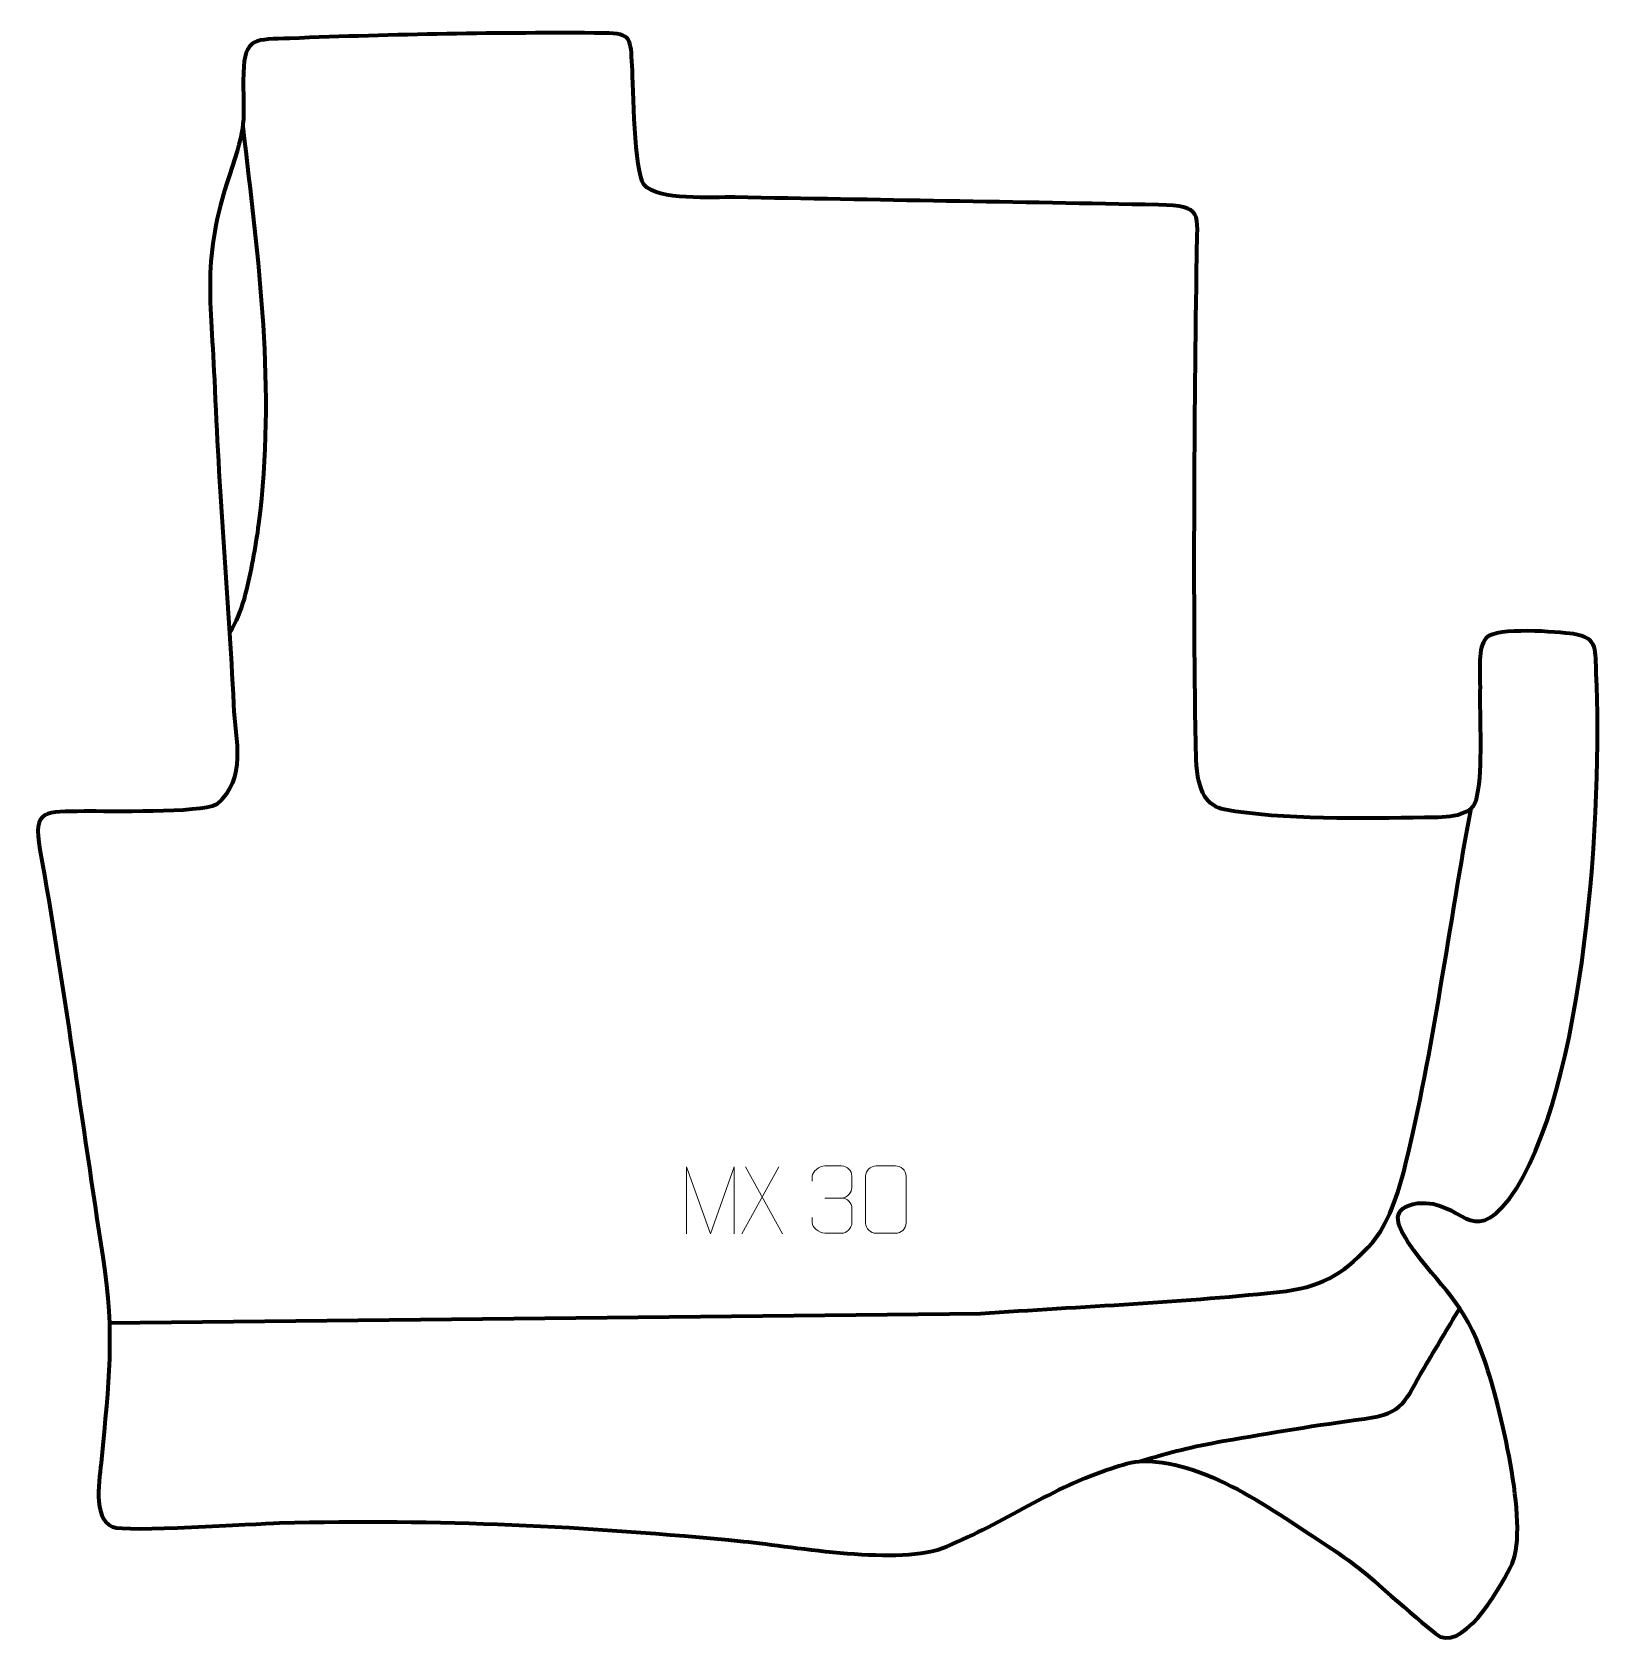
# Model space of a CAD drawing. Header units: millimetres. Extents: x -635 to -52, y 353 to 953.
import ezdxf

# ---------------------------------------------------------------- set-up
doc = ezdxf.new("R2010")
doc.units = ezdxf.units.MM
doc.header["$MEASUREMENT"] = 0
doc.layers.add('layer 2', color=7, linetype='Continuous')
doc.layers.add('layer 3', color=7, linetype='Continuous')

msp = doc.modelspace()

# ---------------------------------------------------------------- linework, layer by layer
at = {"layer": 'layer 2', "color": 142, "lineweight": 158}
for points, knots in [([(-557.1049, 918.0268), (-551.143, 868.6505), (-544.8719, 820.2253), (-551.1923, 770.4768), (-551.1923, 770.4768), (-552.3728, 761.4062), (-554.0305, 752.778), (-556.2535, 743.9061), (-556.2535, 743.9061), (-556.2535, 743.9061), (-556.6058, 742.5776), (-556.6058, 742.5776), (-556.6058, 742.5776), (-557.9976, 737.6705), (-559.4075, 734.3565), (-561.9737, 729.9556)], [0, 0, 0, 0, 0.2, 0.2, 0.2, 0.2, 0.4, 0.4, 0.4, 0.4, 0.6, 0.6, 0.6, 0.6, 1, 1, 1, 1]), ([(-606.6368, 473.7372), (-606.6368, 473.7372), (-283.0836, 477.1239), (-283.0836, 477.1239), (-283.0836, 477.1239), (-245.5633, 479.8083), (-206.7836, 481.3688), (-169.5102, 485.4575), (-169.5102, 485.4575), (-154.9928, 487.5323), (-147.1113, 492.7928), (-137.4398, 503.5693), (-137.4398, 503.5693), (-131.9118, 510.0679), (-127.9849, 520.9383), (-125.0013, 533.0823), (-125.0013, 533.0823), (-115.0781, 573.4745), (-108.6695, 622.9741), (-100.8385, 664.7492)], [0, 0, 0, 0, 0.16666667, 0.16666667, 0.16666667, 0.16666667, 0.33333333, 0.33333333, 0.33333333, 0.33333333, 0.5, 0.5, 0.5, 0.5, 0.66666667, 0.66666667, 0.66666667, 0.66666667, 1, 1, 1, 1]), ([(-223.6324, 422.2585), (-212.1998, 425.702), (-204.4702, 427.7723), (-192.6205, 429.8188), (-192.6205, 429.8188), (-175.0113, 432.8919), (-158.1231, 435.7387), (-140.3758, 438.0754), (-140.3758, 438.0754), (-125.4264, 440.0436), (-125.5152, 444.6587), (-118.2959, 456.836), (-118.2959, 456.836), (-113.9021, 464.2473), (-109.5072, 471.6538), (-105.0465, 479.0252)], [0, 0, 0, 0, 0.2, 0.2, 0.2, 0.2, 0.4, 0.4, 0.4, 0.4, 0.6, 0.6, 0.6, 0.6, 1, 1, 1, 1])]:
    msp.add_open_spline(points, degree=3, knots=knots, dxfattribs=at)
at = {"layer": 'layer 3', "color": 242, "lineweight": 158}
msp.add_open_spline([(-422.8156, 952.728), (-412.3305, 952.6353), (-413.1076, 950.4994), (-412.4185, 940.5251), (-412.4185, 940.5251), (-411.984, 932.818), (-411.6994, 900.9601), (-408.0439, 896.4639), (-408.0439, 896.4639), (-403.0423, 890.3118), (-382.3797, 891.8946), (-374.3461, 891.7397), (-374.3461, 891.7397), (-321.8758, 890.7308), (-269.4009, 890.0032), (-216.9322, 888.9043), (-216.9322, 888.9043), (-200.1586, 888.5502), (-202.5115, 886.144), (-202.7207, 870.1115), (-202.7207, 870.1115), (-203.5252, 808.4738), (-204.1756, 744.7263), (-202.9767, 683.0783), (-202.9767, 683.0783), (-202.2371, 670.0594), (-198.7963, 665.7649), (-192.4639, 664.3325), (-192.4639, 664.3325), (-171.5634, 660.4009), (-139.9591, 661.0323), (-118.1307, 661.3446), (-118.1307, 661.3446), (-112.4809, 661.4254), (-100.9918, 660.8468), (-99.1099, 667.6142), (-99.1099, 667.6142), (-96.3856, 677.4115), (-97.713, 693.9257), (-97.5177, 708.3558), (-97.5177, 708.3558), (-97.4138, 716.0321), (-98.4788, 724.5743), (-95.1745, 728.1001), (-95.1745, 728.1001), (-91.3611, 732.1691), (-68.6247, 730.3691), (-62.9429, 729.5551), (-62.9429, 729.5551), (-53.2275, 728.1632), (-54.7529, 723.0713), (-54.3359, 714.8179), (-54.3359, 714.8179), (-51.9416, 667.4264), (-57.8202, 559.8117), (-86.6351, 519.6309), (-86.6351, 519.6309), (-101.3222, 501.2606), (-103.5111, 519.4237), (-120.6877, 518.1493), (-120.6877, 518.1493), (-130.7366, 516.3111), (-128.8731, 510.8184), (-124.2764, 503.8279), (-124.2764, 503.8279), (-111.3392, 484.989), (-104.1088, 483.3101), (-95.5899, 459.2215), (-95.5899, 459.2215), (-90.4104, 443.5626), (-79.0725, 398.8029), (-85.6181, 384.2192), (-85.6181, 384.2192), (-88.802, 377.1255), (-102.4582, 353.0268), (-112.1517, 357.0897), (-112.1517, 357.0897), (-115.2843, 358.4026), (-136.1252, 377.4672), (-141.1611, 381.4749), (-141.1611, 381.4749), (-144.8258, 384.3914), (-148.41, 386.9866), (-152.3192, 389.5658), (-152.3192, 389.5658), (-170.8996, 401.6232), (-198.0333, 422.4458), (-222.5516, 422.2968), (-222.5516, 422.2968), (-226.6284, 422.2721), (-230.6925, 420.8461), (-234.5444, 419.6169), (-234.5444, 419.6169), (-255.7822, 412.839), (-274.8537, 399.2047), (-295.5143, 390.6223), (-295.5143, 390.6223), (-313.2018, 383.275), (-351.5468, 390.5188), (-371.0751, 392.5097), (-371.0751, 392.5097), (-430.0402, 398.2746), (-484.069, 400.9041), (-543.3627, 399.3948), (-543.3627, 399.3948), (-552.6054, 399.0589), (-600.8417, 395.8539), (-605.4647, 397.8958), (-605.4647, 397.8958), (-613.1749, 401.3013), (-610.1614, 416.1698), (-609.5491, 422.9169), (-609.5491, 422.9169), (-606.9349, 451.7177), (-604.5243, 468.8361), (-609.0366, 498.2103), (-609.0366, 498.2103), (-616.9372, 548.2677), (-623.3969, 599.6302), (-632.4244, 649.3268), (-632.4244, 649.3268), (-635.2411, 664.8326), (-630.2194, 663.4545), (-616.0155, 663.6794), (-616.0155, 663.6794), (-606.9174, 663.7537), (-573.0165, 662.9144), (-566.8744, 666.1579), (-566.8744, 666.1579), (-555.3255, 676.169), (-559.8758, 689.7184), (-560.4831, 703.3881), (-560.4831, 703.3881), (-562.4232, 743.679), (-566.0825, 783.5672), (-567.6115, 823.9739), (-567.6115, 823.9739), (-569.1678, 857.3287), (-572.3069, 870.0119), (-561.0438, 902.995), (-561.0438, 902.995), (-555.0952, 920.8208), (-557.2175, 920.7458), (-556.8363, 937.9203), (-556.8363, 937.9203), (-556.5361, 951.4478), (-552.0373, 950.2506), (-539.6364, 950.7437), (-539.6364, 950.7437), (-500.6596, 952.296), (-461.8155, 953.0141), (-422.8156, 952.728)], degree=3, knots=[0, 0, 0, 0, 0.02564103, 0.02564103, 0.02564103, 0.02564103, 0.05128205, 0.05128205, 0.05128205, 0.05128205, 0.07692308, 0.07692308, 0.07692308, 0.07692308, 0.1025641, 0.1025641, 0.1025641, 0.1025641, 0.12820513, 0.12820513, 0.12820513, 0.12820513, 0.15384615, 0.15384615, 0.15384615, 0.15384615, 0.17948718, 0.17948718, 0.17948718, 0.17948718, 0.20512821, 0.20512821, 0.20512821, 0.20512821, 0.23076923, 0.23076923, 0.23076923, 0.23076923, 0.25641026, 0.25641026, 0.25641026, 0.25641026, 0.28205128, 0.28205128, 0.28205128, 0.28205128, 0.30769231, 0.30769231, 0.30769231, 0.30769231, 0.33333333, 0.33333333, 0.33333333, 0.33333333, 0.35897436, 0.35897436, 0.35897436, 0.35897436, 0.38461538, 0.38461538, 0.38461538, 0.38461538, 0.41025641, 0.41025641, 0.41025641, 0.41025641, 0.43589744, 0.43589744, 0.43589744, 0.43589744, 0.46153846, 0.46153846, 0.46153846, 0.46153846, 0.48717949, 0.48717949, 0.48717949, 0.48717949, 0.51282051, 0.51282051, 0.51282051, 0.51282051, 0.53846154, 0.53846154, 0.53846154, 0.53846154, 0.56410256, 0.56410256, 0.56410256, 0.56410256, 0.58974359, 0.58974359, 0.58974359, 0.58974359, 0.61538462, 0.61538462, 0.61538462, 0.61538462, 0.64102564, 0.64102564, 0.64102564, 0.64102564, 0.66666667, 0.66666667, 0.66666667, 0.66666667, 0.69230769, 0.69230769, 0.69230769, 0.69230769, 0.71794872, 0.71794872, 0.71794872, 0.71794872, 0.74358974, 0.74358974, 0.74358974, 0.74358974, 0.76923077, 0.76923077, 0.76923077, 0.76923077, 0.79487179, 0.79487179, 0.79487179, 0.79487179, 0.82051282, 0.82051282, 0.82051282, 0.82051282, 0.84615385, 0.84615385, 0.84615385, 0.84615385, 0.87179487, 0.87179487, 0.87179487, 0.87179487, 0.8974359, 0.8974359, 0.8974359, 0.8974359, 0.92307692, 0.92307692, 0.92307692, 0.92307692, 0.94871795, 0.94871795, 0.94871795, 0.94871795, 1, 1, 1, 1], dxfattribs=at)
at = {"layer": 'layer 3', "color": 250, "lineweight": 9}
for points, knots in [([(-392.2667, 506.7234), (-392.2667, 506.7234), (-392.2667, 531.6813), (-392.2667, 531.6813), (-392.2667, 531.6813), (-392.2667, 531.6813), (-383.3416, 506.7234), (-383.3416, 506.7234), (-383.3416, 506.7234), (-383.3416, 506.7234), (-374.5817, 531.6808), (-374.5817, 531.6808), (-374.5817, 531.6808), (-374.5817, 531.6808), (-374.5817, 506.7234), (-374.5817, 506.7234)], [0, 0, 0, 0, 0.2, 0.2, 0.2, 0.2, 0.4, 0.4, 0.4, 0.4, 0.6, 0.6, 0.6, 0.6, 1, 1, 1, 1]), ([(-345.5626, 526.2486), (-345.5626, 526.2486), (-345.5626, 528.1058), (-345.5626, 528.1058), (-345.5626, 528.1058), (-345.5769, 529.8477), (-342.9124, 531.9658), (-340.8533, 531.9431), (-340.8533, 531.9431), (-338.7892, 531.9431), (-336.7252, 531.9431), (-334.6615, 531.9431), (-334.6615, 531.9431), (-332.467, 531.9519), (-330.8687, 530.1051), (-330.8243, 528.193), (-330.8243, 528.193), (-330.8247, 526.7579), (-330.8247, 525.3228), (-330.8243, 523.8873), (-330.8243, 523.8873), (-330.8729, 522.2338), (-332.4755, 520.0038), (-334.6738, 520.0138), (-334.6738, 520.0138), (-332.4701, 520.0026), (-330.8621, 518.1994), (-330.8081, 516.1399), (-330.8081, 516.1399), (-330.8085, 514.3552), (-330.8085, 512.5705), (-330.8081, 510.7854), (-330.8081, 510.7854), (-330.798, 508.724), (-332.8529, 506.9609), (-334.6738, 506.969), (-334.6738, 506.969), (-336.7391, 506.9693), (-338.8043, 506.9693), (-340.8699, 506.969), (-340.8699, 506.969), (-343.0385, 506.9805), (-345.5695, 509.3807), (-345.5881, 510.8425), (-345.5881, 510.8425), (-345.5881, 510.8425), (-345.5881, 512.7511), (-345.5881, 512.7511)], [0, 0, 0, 0, 0.07692308, 0.07692308, 0.07692308, 0.07692308, 0.15384615, 0.15384615, 0.15384615, 0.15384615, 0.23076923, 0.23076923, 0.23076923, 0.23076923, 0.30769231, 0.30769231, 0.30769231, 0.30769231, 0.38461538, 0.38461538, 0.38461538, 0.38461538, 0.46153846, 0.46153846, 0.46153846, 0.46153846, 0.53846154, 0.53846154, 0.53846154, 0.53846154, 0.61538462, 0.61538462, 0.61538462, 0.61538462, 0.69230769, 0.69230769, 0.69230769, 0.69230769, 0.76923077, 0.76923077, 0.76923077, 0.76923077, 0.84615385, 0.84615385, 0.84615385, 0.84615385, 1, 1, 1, 1]), ([(-321.7787, 531.9554), (-319.4126, 531.9554), (-317.0461, 531.9554), (-314.6796, 531.9554), (-314.6796, 531.9554), (-312.6991, 531.991), (-310.6731, 530.4967), (-310.646, 528.0546), (-310.646, 528.0546), (-310.6464, 522.2972), (-310.6464, 516.5394), (-310.646, 510.7812), (-310.646, 510.7812), (-310.7881, 508.4536), (-312.4945, 506.9713), (-314.6796, 506.9605), (-314.6796, 506.9605), (-317.052, 506.9609), (-319.4244, 506.9609), (-321.7964, 506.9605), (-321.7964, 506.9605), (-323.7549, 506.8549), (-325.7613, 508.7428), (-325.7499, 510.7638), (-325.7499, 510.7638), (-325.7495, 516.5444), (-325.7495, 522.3247), (-325.7499, 528.1045), (-325.7499, 528.1045), (-325.7456, 530.2465), (-323.9685, 531.969), (-321.7787, 531.9554)], [0, 0, 0, 0, 0.11111111, 0.11111111, 0.11111111, 0.11111111, 0.22222222, 0.22222222, 0.22222222, 0.22222222, 0.33333333, 0.33333333, 0.33333333, 0.33333333, 0.44444444, 0.44444444, 0.44444444, 0.44444444, 0.55555556, 0.55555556, 0.55555556, 0.55555556, 0.66666667, 0.66666667, 0.66666667, 0.66666667, 0.77777778, 0.77777778, 0.77777778, 0.77777778, 1, 1, 1, 1])]:
    msp.add_open_spline(points, degree=3, knots=knots, dxfattribs=at)
for points in [[(-358.0085, 531.6791), (-358.0085, 531.6791), (-371.7491, 506.7833), (-371.7491, 506.7833)], [(-370.2945, 531.6791), (-370.2945, 531.6791), (-356.5539, 506.7256), (-356.5539, 506.7256)], [(-340.8529, 520.0034), (-340.8529, 520.0034), (-334.6565, 520.0034), (-334.6565, 520.0034)]]:
    msp.add_open_spline(points, degree=3, dxfattribs=at)

doc.saveas('drawing.dxf')
